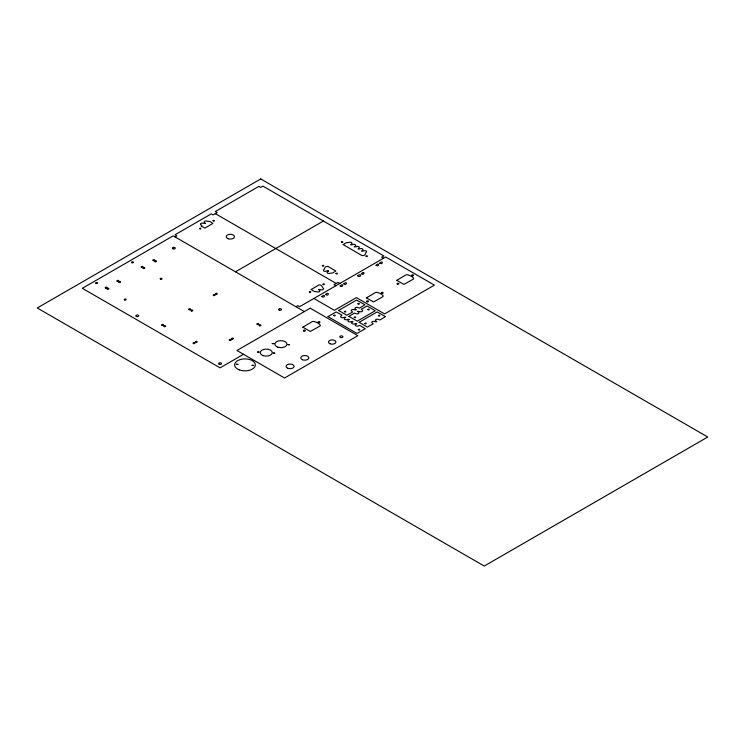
<?xml version="1.0" encoding="UTF-8"?>
<svg xmlns="http://www.w3.org/2000/svg" width="745" height="745" viewBox="0 0 745 745"><rect width="100%" height="100%" fill="white"/><g stroke="black" fill="none" stroke-linecap="round" stroke-linejoin="round"><path stroke-width="1.12" d="M175.01 236.91L176.844 235.848L175.01 234.787L211.291 213.852L213.117 214.905L217.149 212.576L215.314 211.524L258.915 186.352L260.75 187.405L262.948 186.138L383.861 255.945L381.663 257.211L383.489 258.273M235.467 271.813L323.404 221.042M295.923 306.716L297.758 305.655L299.583 306.716L385.687 256.997L434.419 285.139L384.588 313.906L356.38 297.618L334.393 310.311L313.878 298.466M243.531 354.303L220.082 367.844L82.313 288.306L173.185 235.848L304.351 311.578M339.888 283.445L338.062 282.383L334.03 284.711L335.865 285.773M215.314 213.638L336.228 283.445M328.498 271.059L327.595 270.556L326.515 271.068A1.816 1.043 0 0 1 323.954 271.068A1.816 1.043 0 0 1 323.954 269.588C325.044 268.684 324.14 266.151 327.986 266.412L335.818 271.012L332.624 273.024L330.184 273.182A1.816 1.043 0 0 1 327.614 273.182A1.816 1.043 0 0 1 327.614 271.702L328.489 271.124M199.464 228.622C201.457 230.289 201.141 226.964 199.474 228.585M213.023 220.799C215.016 222.476 214.7 219.086 213.023 220.799M236.342 364.324L237.897 364.352L236.342 364.324M252.099 365.385L253.654 365.413L252.099 365.348M257.593 352.059L259.148 352.087L257.602 352.022M272.251 343.594L273.797 343.622L272.251 343.594M273.35 353.111L274.905 353.149L273.35 353.083M288.008 344.656L289.554 344.684L288.008 344.656M309.389 292.087C311.391 293.735 310.982 290.485 309.399 292.012M322.389 265.751C324.364 267.427 324.112 264.075 322.399 265.714M322.939 284.255C324.662 285.968 325.044 282.606 322.948 284.217M335.948 273.573C337.764 275.25 337.904 271.953 335.967 273.508M333.751 315.461C335.501 317.174 335.799 313.785 333.76 315.424M341.443 242.051C343.398 243.717 343.175 240.43 341.452 242.023M344.376 311.652C346.257 313.347 346.183 309.976 344.386 311.615M354.266 317.361C356.278 319.037 355.896 315.647 354.275 317.323M357.935 303.82C359.751 305.515 359.863 302.2 357.935 303.792M358.298 329.635C360.291 331.311 359.975 327.921 358.298 329.635M365.991 256.224C367.956 257.882 367.741 254.594 366.009 256.159M364.892 323.498C366.847 325.183 366.559 321.831 364.901 323.46M367.825 309.538C369.809 311.196 369.455 307.918 367.844 309.464M378.451 315.666C380.416 317.361 380.118 313.98 378.451 315.666M302.87 327.185L310.302 331.469L320.257 325.882C321.542 324.522 314.613 320.853 312.555 321.44L302.87 327.185M201.243 226.08L204.903 228.082L212.893 223.425L209.764 221.433L207.259 221.256A1.816 1.043 0 0 0 204.689 221.256A1.816 1.043 0 0 0 204.689 222.736L205.499 223.528L203.59 223.37A1.816 1.043 0 0 0 201.029 223.37A1.816 1.043 0 0 0 201.029 224.85L201.914 225.446L201.252 226.061M311.168 289.544L314.334 291.528L316.811 291.695A1.816 1.043 0 0 0 319.372 291.695A1.816 1.043 0 0 0 319.372 290.215L318.553 289.442L320.471 289.582A1.816 1.043 0 0 0 323.041 289.582A1.816 1.043 0 0 0 323.041 288.101C322.473 287.123 321.402 284.422 319.009 284.925L311.177 289.498M321.821 296.594C325.118 298.996 325.528 292.757 321.831 296.547M325.481 294.48C329.178 297.162 329.337 290.718 325.49 294.452M328.014 316.625L356.939 333.434L365.32 328.75L359.798 325.407L358.392 325.854A1.816 1.043 0 0 1 355.831 325.854A1.816 1.043 0 0 1 355.831 324.373L356.687 323.647L354.732 323.74A1.816 1.043 0 0 1 352.162 323.74A1.816 1.043 0 0 1 352.162 322.259L352.99 321.486L351.063 321.626A1.816 1.043 0 0 1 348.502 321.626A1.816 1.043 0 0 1 348.502 320.145L349.303 319.354L347.403 319.512A1.816 1.043 0 0 1 344.842 319.512A1.816 1.043 0 0 1 344.842 318.031L345.661 317.258L343.734 317.398A1.816 1.043 0 0 1 341.173 317.398A1.816 1.043 0 0 1 341.173 315.917L342.002 315.144L336.172 311.913L328.033 316.578M343.221 244.593L362.061 255.628C365.86 255.898 365.162 253.319 366.084 252.453A1.816 1.043 0 0 0 366.084 250.972A1.816 1.043 0 0 0 363.523 250.972L361.595 251.112L362.424 250.339A1.816 1.043 0 0 0 362.424 248.858A1.816 1.043 0 0 0 359.863 248.858L357.954 249.016L358.764 248.225A1.816 1.043 0 0 0 358.764 246.744A1.816 1.043 0 0 0 356.194 246.744L354.275 246.884L355.095 246.111A1.816 1.043 0 0 0 355.095 244.63A1.816 1.043 0 0 0 352.534 244.63L350.653 244.807L351.435 243.997A1.816 1.043 0 0 0 351.435 242.516A1.816 1.043 0 0 0 348.865 242.516L346.36 242.693L343.221 244.593M340.139 286.015C343.51 288.389 343.696 282.178 340.158 285.968M338.64 310.488L346.798 315.256L352.627 312.034L351.798 311.261A1.816 1.043 0 0 1 351.798 309.78A1.816 1.043 0 0 1 354.359 309.78L356.287 309.92L355.458 309.147A1.816 1.043 0 0 1 355.458 307.666A1.816 1.043 0 0 1 358.028 307.666L359.435 308.113L364.957 304.779L356.576 300.086L338.658 310.442M343.808 283.901C347.161 286.294 347.459 280.018 343.808 283.901M348.902 316.411L357.283 321.17L375.219 310.74L367.062 305.99L361.251 309.194L362.061 309.995A1.816 1.043 0 0 1 362.061 311.475A1.816 1.043 0 0 1 359.49 311.475L357.572 311.336L358.392 312.108A1.816 1.043 0 0 1 358.392 313.589A1.816 1.043 0 0 1 355.831 313.589L354.452 313.124L348.921 316.364M357.73 275.864C361.455 278.546 361.595 272.102 357.73 275.836M361.39 273.75C364.603 276.19 365.171 269.876 361.39 273.75M359.165 322.334L367.313 327.102L373.143 323.879L372.314 323.106A1.816 1.043 0 0 1 372.314 321.626A1.816 1.043 0 0 1 374.884 321.626L376.802 321.765L375.983 320.993A1.816 1.043 0 0 1 375.983 319.512A1.816 1.043 0 0 1 378.544 319.512L379.95 319.959L385.472 316.644L377.166 311.922L359.165 322.315M366.438 297.879L373.506 301.967L383.088 296.585C384.439 295.16 377.845 291.919 375.806 292.329L366.447 297.842M376.048 265.285C379.382 267.688 379.68 261.411 376.048 265.285M379.708 263.171C382.986 265.583 383.396 259.325 379.717 263.143M396.843 280.325L403.92 284.404L413.503 279.021C414.844 277.587 408.027 274.179 406.174 274.793L396.871 280.25M260.75 178.949L37.25 307.983L484.25 566.051L707.75 437.017L260.75 178.949M310.209 308.197L236.938 350.504L284.562 378.004L357.842 335.697L310.209 308.197M228.259 238.763A4.144 2.393 0 0 0 234.47 236.686A4.144 2.393 0 0 0 228.259 234.619A4.144 2.393 0 0 0 228.259 238.763M381.747 293.325A0.931 0.54 0 0 0 383.144 292.86A0.931 0.54 0 0 0 381.747 292.394A0.931 0.54 0 0 0 381.747 293.325M367.089 301.781A0.931 0.54 0 0 0 368.486 301.315A0.931 0.54 0 0 0 367.089 300.85A0.931 0.54 0 0 0 367.089 301.781M412.153 275.762A0.931 0.54 0 0 0 413.55 275.296A0.931 0.54 0 0 0 412.153 274.831A0.931 0.54 0 0 0 412.153 275.762M397.495 284.227A0.931 0.54 0 0 0 398.901 283.761A0.931 0.54 0 0 0 397.495 283.296A0.931 0.54 0 0 0 397.495 284.227M302.451 359.733A4.014 2.319 0 0 0 308.803 358.094A4.014 2.319 0 0 0 303.168 355.738A4.014 2.319 0 0 0 302.451 359.733M277.866 347.189A6.062 3.502 0 0 0 286.965 344.153A6.062 3.502 0 0 0 277.866 341.126A6.062 3.502 0 0 0 277.866 347.189M263.218 355.644A6.062 3.502 0 0 0 272.307 352.618A6.062 3.502 0 0 0 263.218 349.582A6.062 3.502 0 0 0 263.218 355.644M340.577 337.532A1.555 0.894 0 0 0 342.914 336.749A1.555 0.894 0 0 0 340.577 335.976A1.555 0.894 0 0 0 340.577 337.532M330.026 343.771A3.706 2.142 0 0 0 335.883 342.262A3.706 2.142 0 0 0 330.687 340.083A3.706 2.142 0 0 0 330.026 343.771M318.46 322.594A0.931 0.54 0 0 0 319.931 322.213A0.931 0.54 0 0 0 318.627 321.663A0.931 0.54 0 0 0 318.46 322.594M287.71 368.244A4.014 2.319 0 0 0 294.051 366.605A4.014 2.319 0 0 0 288.427 364.249A4.014 2.319 0 0 0 287.71 368.244M303.802 331.05A0.931 0.54 0 0 0 305.282 330.668A0.931 0.54 0 0 0 303.969 330.128A0.931 0.54 0 0 0 303.802 331.05M153.293 260.638A0.931 0.54 0 0 0 154.699 260.173A0.931 0.54 0 0 0 153.293 259.707A0.931 0.54 0 0 0 153.293 260.638M155.128 261.7A0.931 0.54 0 0 0 156.525 261.234A0.931 0.54 0 0 0 155.128 260.769A0.931 0.54 0 0 0 155.128 261.7M117.338 281.349A0.931 0.54 0 0 0 118.79 280.94A0.931 0.54 0 0 0 117.449 280.418A0.931 0.54 0 0 0 117.338 281.349M119.219 282.429A0.931 0.54 0 0 0 120.625 281.964A0.931 0.54 0 0 0 119.219 281.498A0.931 0.54 0 0 0 119.219 282.429M143.347 268.451A0.931 0.54 0 0 0 144.8 268.042A0.931 0.54 0 0 0 143.459 267.52A0.931 0.54 0 0 0 143.347 268.451M105.669 288.138A0.931 0.54 0 0 0 107.066 287.672A0.931 0.54 0 0 0 105.669 287.207A0.931 0.54 0 0 0 105.669 288.138M107.494 289.2A0.931 0.54 0 0 0 108.9 288.734A0.931 0.54 0 0 0 107.494 288.268A0.931 0.54 0 0 0 107.494 289.2M96.142 283.491A0.931 0.54 0 0 0 97.539 283.016A0.931 0.54 0 0 0 96.142 282.551A0.931 0.54 0 0 0 96.142 283.491M124.722 299.984A0.931 0.54 0 0 0 126.119 299.518A0.931 0.54 0 0 0 124.722 299.052A0.931 0.54 0 0 0 124.722 299.984M160.566 279.235A0.931 0.54 0 0 0 162.019 278.826A0.931 0.54 0 0 0 160.687 278.304A0.931 0.54 0 0 0 160.566 279.235M141.569 267.408A0.931 0.54 0 0 0 142.975 266.943A0.931 0.54 0 0 0 141.569 266.477A0.931 0.54 0 0 0 141.569 267.408M131.986 262.734A0.931 0.54 0 0 0 133.439 262.333A0.931 0.54 0 0 0 132.107 261.802A0.931 0.54 0 0 0 131.986 262.734M195.712 342.3A0.931 0.54 0 0 0 197.108 341.834A0.931 0.54 0 0 0 195.712 341.368A0.931 0.54 0 0 0 195.712 342.3M193.514 343.566A0.931 0.54 0 0 0 194.911 343.1A0.931 0.54 0 0 0 193.514 342.635A0.931 0.54 0 0 0 193.514 343.566M229.786 340.4A0.931 0.54 0 0 0 231.183 339.925A0.931 0.54 0 0 0 229.786 339.459A0.931 0.54 0 0 0 229.786 340.4M231.984 339.124A0.931 0.54 0 0 0 233.381 338.658A0.931 0.54 0 0 0 231.984 338.193A0.931 0.54 0 0 0 231.984 339.124M257.351 324.522A0.931 0.54 0 0 0 258.748 324.056A0.931 0.54 0 0 0 257.351 323.591A0.931 0.54 0 0 0 257.351 324.522M259.493 325.77A0.931 0.54 0 0 0 260.946 325.369A0.931 0.54 0 0 0 259.614 324.839A0.931 0.54 0 0 0 259.493 325.77M215.799 294.256A0.931 0.54 0 0 0 217.251 293.856A0.931 0.54 0 0 0 215.92 293.334A0.931 0.54 0 0 0 215.799 294.256M213.601 295.532A0.931 0.54 0 0 0 215.054 295.122A0.931 0.54 0 0 0 213.722 294.601A0.931 0.54 0 0 0 213.601 295.532M189.202 309.715A0.931 0.54 0 0 0 190.599 309.25A0.931 0.54 0 0 0 189.202 308.784A0.931 0.54 0 0 0 189.202 309.715M191.344 310.963A0.931 0.54 0 0 0 192.797 310.563A0.931 0.54 0 0 0 191.465 310.032A0.931 0.54 0 0 0 191.344 310.963M162.093 325.369A0.931 0.54 0 0 0 163.49 324.904A0.931 0.54 0 0 0 162.093 324.438A0.931 0.54 0 0 0 162.093 325.369M164.235 326.617A0.931 0.54 0 0 0 165.688 326.208A0.931 0.54 0 0 0 164.347 325.686A0.931 0.54 0 0 0 164.235 326.617M173.008 248.821A1.453 0.838 0 0 0 175.271 248.178A1.453 0.838 0 0 0 173.194 247.368A1.453 0.838 0 0 0 173.008 248.821M279.356 310.19A1.453 0.838 0 0 0 281.526 309.464A1.453 0.838 0 0 0 279.356 308.747A1.453 0.838 0 0 0 279.356 310.19M219.263 364.305A1.453 0.838 0 0 0 221.526 363.672A1.453 0.838 0 0 0 219.449 362.862A1.453 0.838 0 0 0 219.263 364.305M136.465 316.504A1.453 0.838 0 0 0 138.719 315.871A1.453 0.838 0 0 0 136.642 315.051A1.453 0.838 0 0 0 136.465 316.504M239.182 369.837A10.365 5.979 0 0 0 255.33 365.311A10.365 5.979 0 0 0 240.467 359.5A10.365 5.979 0 0 0 239.182 369.837"/></g></svg>
